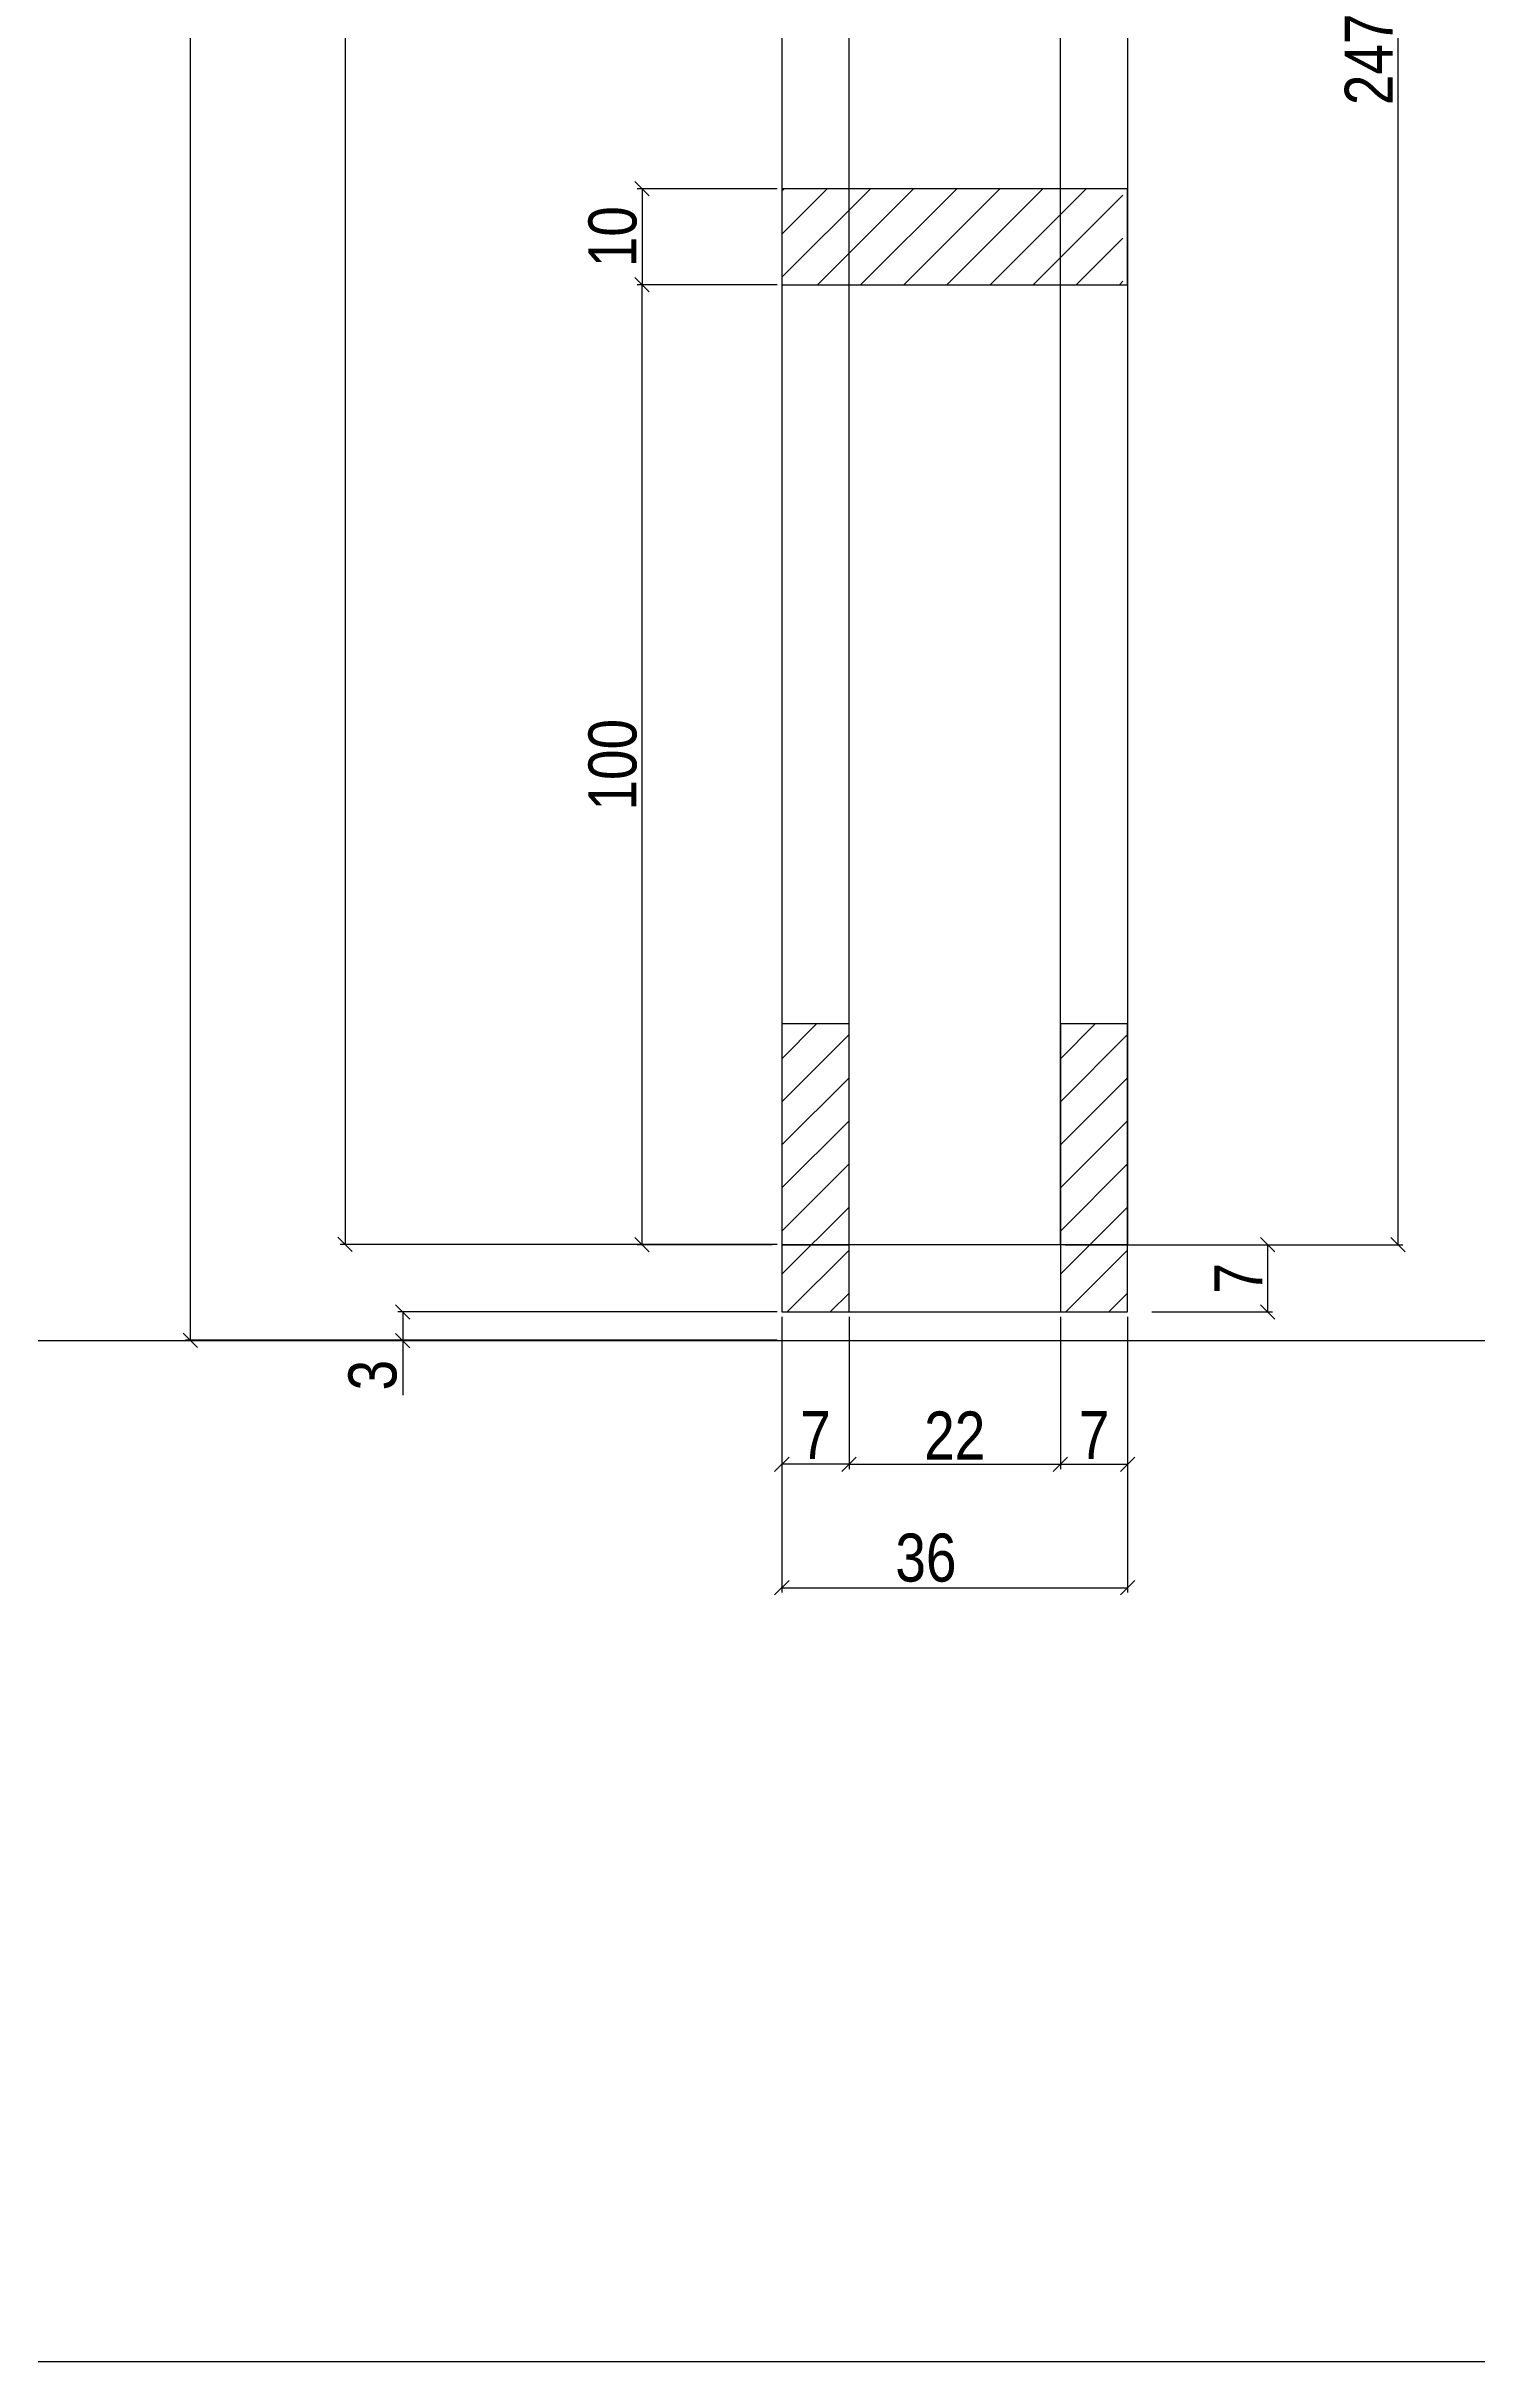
# Model space of a CAD drawing. Extents: x 17311 to 161354, y 153625 to 210355.
# Drawn here: x 19709.3 to 20007.2, y 206377.1 to 206859.5 of the extents above; entities that cross this region are included whole.
import ezdxf

# ---------------------------------------------------------------- set-up
doc = ezdxf.new("R2010")
doc.units = 0
doc.layers.get('0').update_dxf_attribs({"linetype": 'CONTINUOUS'})
doc.layers.get('DEFPOINTS').update_dxf_attribs({"linetype": 'CONTINUOUS'})
for name, color, linetype in [('8', 111, 'CONTINUOUS'), ('COTA', 241, 'CONTINUOUS'), ('detalhes', 4, 'CONTINUOUS'), ('Painéis', 200, 'CONTINUOUS'), ('SARR_7x7', 40, 'CONTINUOUS'), ('TIRAS REESCORAMENTO', 252, 'CONTINUOUS')]:
    doc.layers.add(name, color=color, linetype=linetype)
doc.styles.add('COTA TECNICA 2X', font='techl___.ttf', dxfattribs={"height": 10})
doc.dimstyles.new('SECAO', dxfattribs={"dimscale": 0.333333, "dimtxt": 5, "dimasz": 9, "dimexe": 3, "dimexo": 3, "dimgap": 3, "dimtad": 1, "dimdec": 1, "dimlfac": 0.5, "dimzin": 12, "dimdsep": 46, "dimtxsty": 'COTA TECNICA 2X', "dimblk1": 'OBLIQUE', "dimblk2": 'OBLIQUE', "dimsah": 1, "dimcen": 0.9, "dimclrd": 4, "dimclre": 4, "dimclrt": 240, "dimadec": 1, "dimazin": 3, "dimtfac": 1, "dimtdec": 1, "dimtmove": 0, "dimatfit": 3, "dimfxl": 1, "dimtolj": 1, "dimtzin": 12, "dimarcsym": 0})

# ---------------------------------------------------------------- blocks, each defined once
blk = doc.blocks.new('_Oblique')
at = {"color": 0, "linetype": 'ByBlock', "lineweight": -2}
blk.add_line((-0.5, -0.5), (0.5, 0.5), dxfattribs=at)
blk = doc.blocks.new('*D4072')
at = {"layer": 'DEFPOINTS', "color": 0, "transparency": 16777216}
for p in [(19862.5, 206595.77), (19934.5, 206595.77), (19934.5, 206538.31)]:
    blk.add_point(p, dxfattribs=at)
at = {"layer": 'detalhes', "color": 4, "lineweight": -2, "transparency": 16777216}
for p, q in [((19862.5, 206594.77), (19862.5, 206537.31)), ((19934.5, 206594.77), (19934.5, 206537.31)), ((19862.5, 206538.31), (19934.5, 206538.31))]:
    blk.add_line(p, q, dxfattribs=at)
at = {"layer": 'detalhes', "color": 4, "lineweight": -2, "transparency": 16777216, "xscale": 3, "yscale": 3, "zscale": 3, "rotation": 180}
blk.add_blockref('_Oblique', (19862.5, 206538.31), dxfattribs=at)
at = {"layer": 'detalhes', "color": 4, "lineweight": -2, "transparency": 16777216, "xscale": 3, "yscale": 3, "zscale": 3}
blk.add_blockref('_Oblique', (19934.5, 206538.31), dxfattribs=at)
at = {"layer": 'detalhes', "color": 240, "transparency": 16777216, "insert": (19892.5, 206544.53), "char_height": 10, "attachment_point": 5, "style": 'COTA TECNICA 2X'}
blk.add_mtext('\\A1;36', dxfattribs=at)
blk = doc.blocks.new('*D4073')
at = {"layer": 'DEFPOINTS', "color": 0, "transparency": 16777216}
for p in [(19876.5, 206595.77), (19920.5, 206595.77), (19920.5, 206564.03)]:
    blk.add_point(p, dxfattribs=at)
at = {"layer": 'detalhes', "color": 4, "lineweight": -2, "transparency": 16777216}
for p, q in [((19876.5, 206594.77), (19876.5, 206563.03)), ((19920.5, 206594.77), (19920.5, 206563.03)), ((19876.5, 206564.03), (19920.5, 206564.03))]:
    blk.add_line(p, q, dxfattribs=at)
at = {"layer": 'detalhes', "color": 4, "lineweight": -2, "transparency": 16777216, "xscale": 3, "yscale": 3, "zscale": 3, "rotation": 180}
blk.add_blockref('_Oblique', (19876.5, 206564.03), dxfattribs=at)
at = {"layer": 'detalhes', "color": 4, "lineweight": -2, "transparency": 16777216, "xscale": 3, "yscale": 3, "zscale": 3}
blk.add_blockref('_Oblique', (19920.5, 206564.03), dxfattribs=at)
at = {"layer": 'detalhes', "color": 240, "transparency": 16777216, "insert": (19898.5, 206570.03), "char_height": 10, "attachment_point": 5, "style": 'COTA TECNICA 2X'}
blk.add_mtext('\\A1;22', dxfattribs=at)
blk = doc.blocks.new('*D4074')
at = {"layer": 'DEFPOINTS', "color": 0, "transparency": 16777216}
for p in [(19920.5, 206564.03), (19934.5, 206564.03), (19934.5, 206564.03)]:
    blk.add_point(p, dxfattribs=at)
at = {"layer": 'detalhes', "color": 4, "lineweight": -2, "transparency": 16777216}
blk.add_line((19920.5, 206564.03), (19934.5, 206564.03), dxfattribs=at)
at = {"layer": 'detalhes', "color": 4, "lineweight": -2, "transparency": 16777216, "xscale": 3, "yscale": 3, "zscale": 3, "rotation": 180}
blk.add_blockref('_Oblique', (19920.5, 206564.03), dxfattribs=at)
at = {"layer": 'detalhes', "color": 4, "lineweight": -2, "transparency": 16777216, "xscale": 3, "yscale": 3, "zscale": 3}
blk.add_blockref('_Oblique', (19934.5, 206564.03), dxfattribs=at)
at = {"layer": 'detalhes', "color": 240, "transparency": 16777216, "insert": (19927.5, 206570.11), "char_height": 10, "attachment_point": 5, "style": 'COTA TECNICA 2X'}
blk.add_mtext('\\A1;7', dxfattribs=at)
blk = doc.blocks.new('*D4075')
at = {"layer": 'DEFPOINTS', "color": 0, "transparency": 16777216}
for p in [(19862.5, 206564.03), (19862.5, 206564.03), (19876.5, 206564.03)]:
    blk.add_point(p, dxfattribs=at)
at = {"layer": 'detalhes', "color": 4, "lineweight": -2, "transparency": 16777216}
blk.add_line((19876.5, 206564.03), (19862.5, 206564.03), dxfattribs=at)
at = {"layer": 'detalhes', "color": 4, "lineweight": -2, "transparency": 16777216, "xscale": 3, "yscale": 3, "zscale": 3, "rotation": 180}
blk.add_blockref('_Oblique', (19862.5, 206564.03), dxfattribs=at)
at = {"layer": 'detalhes', "color": 4, "lineweight": -2, "transparency": 16777216, "xscale": 3, "yscale": 3, "zscale": 3}
blk.add_blockref('_Oblique', (19876.5, 206564.03), dxfattribs=at)
at = {"layer": 'detalhes', "color": 240, "transparency": 16777216, "insert": (19869.5, 206570.11), "char_height": 10, "attachment_point": 5, "style": 'COTA TECNICA 2X'}
blk.add_mtext('\\A1;7', dxfattribs=at)
blk = doc.blocks.new('*D4076')
at = {"layer": 'DEFPOINTS', "color": 0, "transparency": 16777216}
for p in [(19862.5, 206829.79), (19833.4, 206809.79), (19862.5, 206809.79)]:
    blk.add_point(p, dxfattribs=at)
at = {"layer": 'detalhes', "color": 4, "lineweight": -2, "transparency": 16777216}
for p, q in [((19861.5, 206829.79), (19832.4, 206829.79)), ((19833.4, 206829.79), (19833.4, 206809.79)), ((19861.5, 206809.79), (19832.4, 206809.79))]:
    blk.add_line(p, q, dxfattribs=at)
at = {"layer": 'detalhes', "color": 4, "lineweight": -2, "transparency": 16777216, "xscale": 3, "yscale": 3, "zscale": 3}
for p, rotation in [((19833.4, 206829.79), 90), ((19833.4, 206809.79), 270)]:
    blk.add_blockref('_Oblique', p, dxfattribs=dict(at, rotation=rotation))
at = {"layer": 'detalhes', "color": 240, "transparency": 16777216, "insert": (19827.3, 206819.79), "char_height": 10, "attachment_point": 5, "rotation": 90, "style": 'COTA TECNICA 2X'}
blk.add_mtext('\\A1;10', dxfattribs=at)
blk = doc.blocks.new('*D4078')
at = {"layer": 'DEFPOINTS', "color": 0, "transparency": 16777216}
for p in [(19862.5, 206595.77), (19783.54, 206589.77), (19862.5, 206589.77)]:
    blk.add_point(p, dxfattribs=at)
at = {"layer": 'detalhes', "color": 4, "lineweight": -2, "transparency": 16777216}
for p, q in [((19861.5, 206595.77), (19782.54, 206595.77)), ((19783.54, 206595.77), (19783.54, 206589.77)), ((19861.5, 206589.77), (19782.54, 206589.77)), ((19783.54, 206589.77), (19783.54, 206578.44))]:
    blk.add_line(p, q, dxfattribs=at)
at = {"layer": 'detalhes', "color": 4, "lineweight": -2, "transparency": 16777216, "xscale": 3, "yscale": 3, "zscale": 3}
for p, rotation in [((19783.54, 206595.77), 90), ((19783.54, 206589.77), 270)]:
    blk.add_blockref('_Oblique', p, dxfattribs=dict(at, rotation=rotation))
at = {"layer": 'detalhes', "color": 240, "transparency": 16777216, "insert": (19777.32, 206582.61), "char_height": 10, "attachment_point": 5, "rotation": 90, "style": 'COTA TECNICA 2X'}
blk.add_mtext('\\A1;3', dxfattribs=at)
blk = doc.blocks.new('*D4081')
at = {"layer": 'DEFPOINTS', "color": 0, "transparency": 16777216}
for p in [(19833.4, 206809.79), (19862.5, 206809.79), (19861.5, 206609.77)]:
    blk.add_point(p, dxfattribs=at)
at = {"layer": 'detalhes', "color": 4, "lineweight": -2, "transparency": 16777216}
for p, q in [((19861.5, 206809.79), (19832.4, 206809.79)), ((19833.4, 206609.77), (19833.4, 206809.79)), ((19860.5, 206609.77), (19832.4, 206609.77))]:
    blk.add_line(p, q, dxfattribs=at)
at = {"layer": 'detalhes', "color": 4, "lineweight": -2, "transparency": 16777216, "xscale": 3, "yscale": 3, "zscale": 3}
for p, rotation in [((19833.4, 206809.79), 90), ((19833.4, 206609.77), 270)]:
    blk.add_blockref('_Oblique', p, dxfattribs=dict(at, rotation=rotation))
at = {"layer": 'detalhes', "color": 240, "transparency": 16777216, "insert": (19827.3, 206709.78), "char_height": 10, "attachment_point": 5, "rotation": 90, "style": 'COTA TECNICA 2X'}
blk.add_mtext('\\A1;100', dxfattribs=at)
blk = doc.blocks.new('*D4084')
at = {"layer": 'DEFPOINTS', "color": 0, "transparency": 16777216}
for p in [(19935.5, 207103.74), (19935.5, 206609.77), (19990.8, 206609.77)]:
    blk.add_point(p, dxfattribs=at)
at = {"layer": 'detalhes', "color": 4, "lineweight": -2, "transparency": 16777216}
for p, q in [((19936.5, 207103.74), (19991.8, 207103.74)), ((19990.8, 207103.74), (19990.8, 206609.77)), ((19936.5, 206609.77), (19991.8, 206609.77))]:
    blk.add_line(p, q, dxfattribs=at)
at = {"layer": 'detalhes', "color": 4, "lineweight": -2, "transparency": 16777216, "xscale": 3, "yscale": 3, "zscale": 3}
for p, rotation in [((19990.8, 207103.74), 90), ((19990.8, 206609.77), 270)]:
    blk.add_blockref('_Oblique', p, dxfattribs=dict(at, rotation=rotation))
at = {"layer": 'detalhes', "color": 240, "transparency": 16777216, "insert": (19984.72, 206856.75), "char_height": 10, "attachment_point": 5, "rotation": 90, "style": 'COTA TECNICA 2X'}
blk.add_mtext('\\A1;247', dxfattribs=at)
blk = doc.blocks.new('*D4085')
at = {"layer": 'DEFPOINTS', "color": 0, "transparency": 16777216}
for p in [(19920.5, 206609.77), (19938.56, 206595.77), (19963.65, 206595.77)]:
    blk.add_point(p, dxfattribs=at)
at = {"layer": 'detalhes', "color": 4, "lineweight": -2, "transparency": 16777216}
for p, q in [((19921.5, 206609.77), (19964.65, 206609.77)), ((19963.65, 206609.77), (19963.65, 206595.77)), ((19939.56, 206595.77), (19964.65, 206595.77))]:
    blk.add_line(p, q, dxfattribs=at)
at = {"layer": 'detalhes', "color": 4, "lineweight": -2, "transparency": 16777216, "xscale": 3, "yscale": 3, "zscale": 3}
for p, rotation in [((19963.65, 206609.77), 90), ((19963.65, 206595.77), 270)]:
    blk.add_blockref('_Oblique', p, dxfattribs=dict(at, rotation=rotation))
at = {"layer": 'detalhes', "color": 240, "transparency": 16777216, "insert": (19957.57, 206602.77), "char_height": 10, "attachment_point": 5, "rotation": 90, "style": 'COTA TECNICA 2X'}
blk.add_mtext('\\A1;7', dxfattribs=at)
blk = doc.blocks.new('*D4086')
at = {"layer": 'DEFPOINTS', "color": 0, "transparency": 16777216}
for p in [(19830.5, 207159.86), (19771.54, 206609.86), (19862.5, 206609.86)]:
    blk.add_point(p, dxfattribs=at)
at = {"layer": 'detalhes', "color": 4, "lineweight": -2, "transparency": 16777216}
for p, q in [((19829.5, 207159.86), (19770.54, 207159.86)), ((19771.54, 207159.86), (19771.54, 206609.86)), ((19861.5, 206609.86), (19770.54, 206609.86))]:
    blk.add_line(p, q, dxfattribs=at)
at = {"layer": 'detalhes', "color": 4, "lineweight": -2, "transparency": 16777216, "xscale": 3, "yscale": 3, "zscale": 3}
for p, rotation in [((19771.54, 207159.86), 90), ((19771.54, 206609.86), 270)]:
    blk.add_blockref('_Oblique', p, dxfattribs=dict(at, rotation=rotation))
at = {"layer": 'detalhes', "color": 240, "transparency": 16777216, "insert": (19765.43, 206884.86), "char_height": 10, "attachment_point": 5, "rotation": 90, "style": 'COTA TECNICA 2X'}
blk.add_mtext('\\A1;275', dxfattribs=at)
blk = doc.blocks.new('*D4088')
at = {"layer": 'DEFPOINTS', "color": 0, "transparency": 16777216}
for p in [(19876.5, 207165.86), (19739.3, 206589.86), (19862.5, 206589.86)]:
    blk.add_point(p, dxfattribs=at)
at = {"layer": 'detalhes', "color": 4, "lineweight": -2, "transparency": 16777216}
for p, q in [((19875.5, 207165.86), (19738.3, 207165.86)), ((19739.3, 207165.86), (19739.3, 206589.86)), ((19861.5, 206589.86), (19738.3, 206589.86))]:
    blk.add_line(p, q, dxfattribs=at)
at = {"layer": 'detalhes', "color": 4, "lineweight": -2, "transparency": 16777216, "xscale": 3, "yscale": 3, "zscale": 3}
for p, rotation in [((19739.3, 207165.86), 90), ((19739.3, 206589.86), 270)]:
    blk.add_blockref('_Oblique', p, dxfattribs=dict(at, rotation=rotation))
at = {"layer": 'detalhes', "color": 240, "transparency": 16777216, "insert": (19733.21, 206877.86), "char_height": 10, "attachment_point": 5, "rotation": 90, "style": 'COTA TECNICA 2X'}
blk.add_mtext('\\A1;288', dxfattribs=at)

msp = doc.modelspace()

# ---------------------------------------------------------------- hatches: boundary and pattern name
at = {"layer": 'COTA'}
h = msp.add_hatch(dxfattribs=at)
h.set_pattern_fill('ANSI31', color=256, scale=2, style=0)
h.set_pattern_definition([(45, (-6275.104, 9536.995), (-4.49012806, 4.49012806), [])])
h.paths.add_polyline_path([(19933.5, 206829.79), (19862.5, 206829.79), (19862.5, 206809.79), (19933.5, 206809.79)])
h = msp.add_hatch(dxfattribs=at)
h.set_pattern_fill('ANSI31', color=256, scale=2, style=0)
h.set_pattern_definition([(45, (18.2816, 200786.58), (-4.490128, 4.490128), [])])
h.paths.add_polyline_path([(19862.5, 206595.77), (19876.5, 206595.77), (19876.5, 206655.77), (19862.5, 206655.77)])
h = msp.add_hatch(dxfattribs=at)
h.set_pattern_fill('ANSI31', color=256, scale=2, style=0)
h.set_pattern_definition([(45, (76.2816, 200786.58), (-4.490128, 4.490128), [])])
h.paths.add_polyline_path([(19920.5, 206595.77), (19934.5, 206595.77), (19934.5, 206655.77), (19920.5, 206655.77)])

# ---------------------------------------------------------------- linework, layer by layer
at = {"linetype": 'Continuous'}
msp.add_lwpolyline([(19884.5, 206595.77), (19934.5, 206595.77), (19934.5, 206609.77), (19862.5, 206609.77), (19862.5, 206595.77), (19884.5, 206595.77)], dxfattribs=at)
at = {"layer": '8', "color": 5, "linetype": 'Continuous'}
msp.add_lwpolyline([(20131.34, 206377.07), (19534.53, 206377.07), (19534.53, 207341.85), (20131.34, 207341.85)], close=True, dxfattribs=at)
at = {"layer": 'Painéis'}
msp.add_lwpolyline([(19862.5, 206809.79), (19934.5, 206809.79), (19934.5, 206829.79), (19862.5, 206829.79), (19862.5, 206809.79)], dxfattribs=at)
for points in [[(19862.5, 206595.77), (19876.5, 206595.77), (19876.5, 206655.77), (19862.5, 206655.77)], [(19920.5, 206595.77), (19934.5, 206595.77), (19934.5, 206655.77), (19920.5, 206655.77)]]:
    msp.add_lwpolyline(points, close=True, dxfattribs=at)
at = {"layer": 'SARR_7x7', "linetype": 'Continuous'}
for points in [[(19862.5, 206609.77), (19876.5, 206609.77), (19876.5, 207159.86), (19862.5, 207159.86)], [(19934.5, 206609.77), (19920.5, 206609.77), (19920.5, 207103.74), (19934.5, 207103.74)]]:
    msp.add_lwpolyline(points, close=True, dxfattribs=at)
at = {"layer": 'TIRAS REESCORAMENTO', "linetype": 'ByBlock'}
msp.add_line((22518.59, 206589.77), (17744.1, 206589.77), dxfattribs=at)

# ---------------------------------------------------------------- dimensions: what is measured, and where the dimension line sits
at = {"layer": 'detalhes', "color": 3}
for base, p1, p2, picture, middle in [((19739.3, 206589.86), (19876.5, 207165.86), (19862.5, 206589.86), '*D4088', (19733.21, 206877.86)), ((19771.54, 206609.86), (19830.5, 207159.86), (19862.5, 206609.86), '*D4086', (19765.43, 206884.86)), ((19990.8, 206609.77), (19935.5, 207103.74), (19935.5, 206609.77), '*D4084', (19984.72, 206856.75)), ((19833.4, 206809.79), (19862.5, 206829.79), (19862.5, 206809.79), '*D4076', (19827.3, 206819.79)), ((19833.4, 206809.79), (19861.5, 206609.77), (19862.5, 206809.79), '*D4081', (19827.3, 206709.78)), ((19963.65, 206595.77), (19920.5, 206609.77), (19938.56, 206595.77), '*D4085', (19957.57, 206602.77)), ((19783.54, 206589.77), (19862.5, 206595.77), (19862.5, 206589.77), '*D4078', (19777.32, 206582.61))]:
    dim = msp.add_linear_dim(base=base, p1=p1, p2=p2, angle=90, dimstyle='SECAO', dxfattribs=at)
    dim.commit()
    dim.dimension.update_dxf_attribs({"geometry": picture, "text_midpoint": middle})
for base, p1, p2, picture, middle in [((19934.5, 206538.31), (19862.5, 206595.77), (19934.5, 206595.77), '*D4072', (19892.5, 206538.31)), ((19920.5, 206564.03), (19876.5, 206595.77), (19920.5, 206595.77), '*D4073', (19898.5, 206564.03)), ((19934.5, 206564.03), (19920.5, 206564.03), (19934.5, 206564.03), '*D4074', (19927.5, 206564.03))]:
    dim = msp.add_linear_dim(base=base, p1=p1, p2=p2, dimstyle='SECAO', dxfattribs=at)
    dim.commit()
    dim.dimension.update_dxf_attribs({"geometry": picture, "text_midpoint": middle, "dimtype": 160})
dim = msp.add_linear_dim(base=(19862.5, 206564.03), p1=(19876.5, 206564.03), p2=(19862.5, 206564.03), dimstyle='SECAO', dxfattribs=at)
dim.commit()
dim.dimension.update_dxf_attribs({"geometry": '*D4075', "text_midpoint": (19869.5, 206570.11)})

doc.saveas('drawing.dxf')
